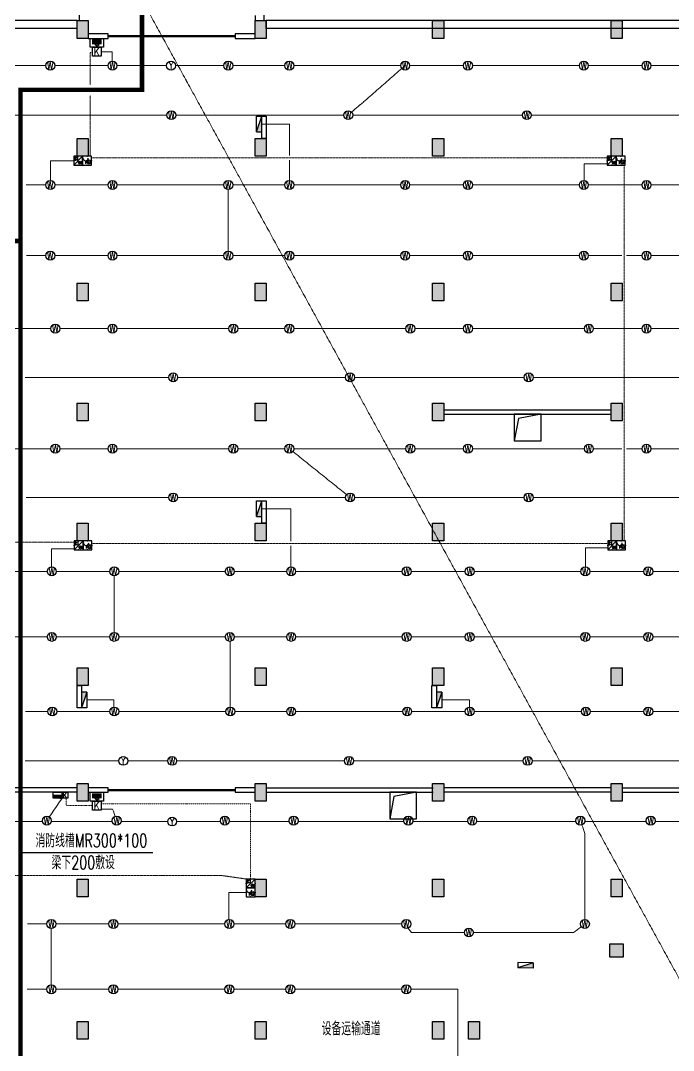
# Model space of a CAD drawing. Extents: x -1348811 to 123514, y -640545 to 749356.
# Drawn here: x -533342 to -504003, y -541123 to -494816 of the extents above; entities that cross this region are included whole.
import ezdxf
from ezdxf.enums import TextEntityAlignment as Align

# ---------------------------------------------------------------- set-up
doc = ezdxf.new("R2010")
doc.units = 0
doc.header["$LTSCALE"] = 10
doc.header["$MEASUREMENT"] = 0
for name, pattern in [('ACAD_ISO11W100', [33.5, 12, -3, 12, -3, 0.5, -3]), ('DASH', [0.35, 0.25, -0.1]), ('DASHDOT', [25.4, 12.7, -6.35, 0, -6.35]), ('DASHED', [0.75, 0.5, -0.25]), ('常规', [20, 10, 0, 10])]:
    doc.linetypes.add(name, pattern=pattern)
doc.layers.get('0').update_dxf_attribs({"linetype": 'CONTINUOUS'})
for name, color, linetype in [('COLU', 1, 'CONTINUOUS'), ('COLU_HATCH', 252, 'CONTINUOUS'), ('jlq', 1, 'CONTINUOUS'), ('JPS-WALL', 7, 'CONTINUOUS'), ('JPS-XHS', 7, 'CONTINUOUS'), ('RD-equip', 3, 'CONTINUOUS'), ('RD-Text', 4, 'CONTINUOUS'), ('TEXT', 7, 'CONTINUOUS'), ('wall', 8, 'CONTINUOUS'), ('WINDOW', 4, 'CONTINUOUS'), ('排水设施', 163, 'CONTINUOUS')]:
    doc.layers.add(name, color=color, linetype=linetype)
doc.layers.add('RD-Line', color=2, linetype='常规', lineweight=0)
doc.styles.add('FS1', font='txt4.shx', dxfattribs={"width": 0.8, "bigfont": 'fstxt.shx'})
doc.styles.add('FS2', font='tjromans.shx', dxfattribs={"width": 0.8, "bigfont": 'tjhztxt.shx'})
doc.styles.get("Standard").update_dxf_attribs({"font": 'GBENOR', "bigfont": 'GBCBIG'})

# ---------------------------------------------------------------- blocks, each defined once
blk = doc.blocks.new('A$C00D673E7')
at = {"layer": '排水设施'}
blk.add_lwpolyline([(0, 0), (1200, 0), (1200, 1200), (0, 1200)], close=True, dxfattribs=at)
blk.add_lwpolyline([(1200, 1200), (189, 1005), (0, 0)], dxfattribs=at)
blk = doc.blocks.new('WG')
at = {"layer": 'RD-equip'}
blk.add_circle((0, 0), 200, dxfattribs=at)
at = {"layer": 'RD-equip', "color": 4, "style": 'FS1', "width": 0.8}
blk.add_attdef('消防', text='', height=360, dxfattribs=at).set_placement((0, 0), align=Align.MIDDLE)
blk = doc.blocks.new('WWWW')
at = {"layer": 'RD-equip'}
blk.add_blockref('WG', (0, 0), dxfattribs=at).add_auto_attribs({'消防': 'W'})
blk = doc.blocks.new('yy')
at = {"layer": 'RD-equip'}
blk.add_circle((0, 0), 200, dxfattribs=at)
at = {"layer": 'RD-equip', "color": 4, "style": 'FS1', "width": 0.8}
blk.add_attdef('Y', text='', height=360, dxfattribs=at).set_placement((0, 0), align=Align.MIDDLE)
blk = doc.blocks.new('YYYY')
at = {"layer": 'RD-equip'}
blk.add_blockref('yy', (0, 0), dxfattribs=at).add_auto_attribs({'Y': 'Y'})
blk = doc.blocks.new('FHJL')
at = {"layer": 'RD-equip', "color": 4}
for p, q in [((-212, 331), (210, 331)), ((-212, 274), (210, 274)), ((-212, 221), (210, 221)), ((-212, 168), (210, 168)), ((-97, 120), (-31, 120)), ((0, 43), (-97, 120)), ((-31, 120), (-31, 293)), ((0, 43), (97, 120)), ((31, 120), (31, 293)), ((97, 120), (31, 120))]:
    blk.add_line(p, q, dxfattribs=at)
at = {"layer": 'RD-equip'}
blk.add_lwpolyline([(300, 400), (300, 0), (-300, 0), (-300, 400)], close=True, dxfattribs=at)
blk = doc.blocks.new('daadfadada')
at = {"layer": 'RD-equip'}
blk.add_lwpolyline([(-300, 600), (300, 600), (300, 0), (-300, 0)], close=True, dxfattribs=at)
at = {"layer": 'RD-equip', "color": 4, "style": 'FS1', "width": 0.8}
blk.add_attdef('M', text='', height=600, dxfattribs=at).set_placement((0, 300), align=Align.MIDDLE)
blk = doc.blocks.new('$equip$00001636')
for p, q in [((0.5, 0), (-0.5, 0)), ((0.5, 0), (-0.5, -1)), ((-0.5, 0), (-0.5, -1)), ((0.5, -1), (0.5, 0)), ((-0.5, -1), (0.5, -1)), ((-0.42, -0.13, 0), (-0.42, -0.43, 0)), ((-0.27, -0.13, 0), (-0.42, -0.13, 0)), ((-0.42, -0.43, 0), (-0.27, -0.43, 0)), ((-0.27, -0.18, 0), (-0.07, -0.08, 0)), ((-0.27, -0.43, 0), (-0.27, -0.13, 0)), ((-0.07, -0.48, 0), (-0.27, -0.38, 0)), ((-0.07, -0.08, 0), (-0.07, -0.48, 0)), ((0.11, -0.6), (0.34, -0.84)), ((0.11, -0.84), (0.34, -0.6))]:
    blk.add_line(p, q)
blk.add_circle((0.22, -0.72), 0.169)
for p in [(0, 0), (-0.5, -0.5), (0, -1), (0.5, -0.5)]:
    blk.add_point(p)
at = {"flags": 9}
blk.add_attdef('A', (0, 0), '', height=0.00002, dxfattribs=at)
blk.add_attdef('B', text='', height=0.4, dxfattribs=at).set_placement((0.88, -0.7), align=Align.MIDDLE_CENTER)
blk = doc.blocks.new('$equip$00001630')
for p, q in [((-0.5, 0), (-0.5, -1)), ((0.5, 0), (-0.5, 0)), ((0.5, -1), (0.5, 0)), ((-0.5, -1), (0.5, -1)), ((-0.17, -0.5), (-0.17, -0.85))]:
    blk.add_line(p, q)
for radius in [0.226, 0.113]:
    blk.add_circle((0.23, -0.64), radius)
blk.add_arc((-0.17, -0.2), 0.3, 180, 0)
for p in [(0, 0), (-0.5, -0.5), (0, -1), (0.5, -0.5)]:
    blk.add_point(p)
at = {"flags": 9}
blk.add_attdef('A', (0, 0), '', height=0.00002, dxfattribs=at)
blk.add_attdef('B', text='', height=0.4, dxfattribs=at).set_placement((0.88, -0.7), align=Align.MIDDLE_CENTER)
blk = doc.blocks.new('DXHS')
at = {"layer": 'JPS-XHS'}
blk.add_hatch(color=256, dxfattribs=at).paths.add_polyline_path([(-350, 240), (-350, 0), (350, 0)])
at = {"layer": 'JPS-XHS', "linetype": 'Continuous'}
for p, q in [((-350, 240), (-350, 0)), ((-350, 240), (350, 240)), ((-350, 0), (350, 0)), ((350, 240), (350, 0))]:
    blk.add_line(p, q, dxfattribs=at)
at = {"layer": 'JPS-XHS'}
blk.add_line((-350, 240), (350, 0), dxfattribs=at)

msp = doc.modelspace()

# ---------------------------------------------------------------- hatches: boundary and pattern name
at = {"layer": 'COLU_HATCH'}
for points in [[(-530803.4, -494816.4), (-530303.4, -494816.4), (-530303.4, -495616.4), (-530803.4, -495616.4)], [(-522803.4, -494816.4), (-522303.4, -494816.4), (-522303.4, -495616.4), (-522803.4, -495616.4)], [(-514826.1, -494816.4), (-514326.1, -494816.4), (-514326.1, -495616.4), (-514826.1, -495616.4)], [(-506803.4, -494816.4), (-506303.4, -494816.4), (-506303.4, -495616.4), (-506803.4, -495616.4)], [(-530803.4, -500116.4), (-530303.4, -500116.4), (-530303.4, -500916.4), (-530803.4, -500916.4)], [(-522803.4, -500116.4), (-522303.4, -500116.4), (-522303.4, -500916.4), (-522803.4, -500916.4)], [(-514826.1, -500116.4), (-514326.1, -500116.4), (-514326.1, -500916.4), (-514826.1, -500916.4)], [(-506803.4, -500116.4), (-506303.4, -500116.4), (-506303.4, -500916.4), (-506803.4, -500916.4)], [(-530803.4, -506616.4), (-530303.4, -506616.4), (-530303.4, -507416.4), (-530803.4, -507416.4)], [(-522803.4, -506616.4), (-522303.4, -506616.4), (-522303.4, -507416.4), (-522803.4, -507416.4)], [(-514826.1, -506616.4), (-514326.1, -506616.4), (-514326.1, -507416.4), (-514826.1, -507416.4)], [(-506803.4, -506616.4), (-506303.4, -506616.4), (-506303.4, -507416.4), (-506803.4, -507416.4)], [(-530803.4, -512016.4), (-530303.4, -512016.4), (-530303.4, -512816.4), (-530803.4, -512816.4)], [(-522803.4, -512016.4), (-522303.4, -512016.4), (-522303.4, -512816.4), (-522803.4, -512816.4)], [(-514826.1, -512016.4), (-514326.1, -512016.4), (-514326.1, -512816.4), (-514826.1, -512816.4)], [(-506803.4, -512016.4), (-506303.4, -512016.4), (-506303.4, -512816.4), (-506803.4, -512816.4)], [(-530803.4, -517416.4), (-530303.4, -517416.4), (-530303.4, -518216.4), (-530803.4, -518216.4)], [(-522803.4, -517416.4), (-522303.4, -517416.4), (-522303.4, -518216.4), (-522803.4, -518216.4)], [(-514826.1, -517416.4), (-514326.1, -517416.4), (-514326.1, -518216.4), (-514826.1, -518216.4)], [(-506803.4, -517416.4), (-506303.4, -517416.4), (-506303.4, -518216.4), (-506803.4, -518216.4)], [(-530803.4, -523916.4), (-530303.4, -523916.4), (-530303.4, -524716.4), (-530803.4, -524716.4)], [(-522803.4, -523916.4), (-522303.4, -523916.4), (-522303.4, -524716.4), (-522803.4, -524716.4)], [(-514826.1, -523916.4), (-514326.1, -523916.4), (-514326.1, -524716.4), (-514826.1, -524716.4)], [(-506803.4, -523916.4), (-506303.4, -523916.4), (-506303.4, -524716.4), (-506803.4, -524716.4)], [(-530803.4, -529116.4), (-530303.4, -529116.4), (-530303.4, -529916.4), (-530803.4, -529916.4)], [(-522803.4, -529116.4), (-522303.4, -529116.4), (-522303.4, -529916.4), (-522803.4, -529916.4)], [(-514826.1, -529116.4), (-514326.1, -529116.4), (-514326.1, -529916.4), (-514826.1, -529916.4)], [(-506803.4, -529116.4), (-506303.4, -529116.4), (-506303.4, -529916.4), (-506803.4, -529916.4)], [(-530803.4, -533416.4), (-530303.4, -533416.4), (-530303.4, -534216.4), (-530803.4, -534216.4)], [(-522803.4, -533416.4), (-522303.4, -533416.4), (-522303.4, -534216.4), (-522803.4, -534216.4)], [(-514826.1, -533416.4), (-514326.1, -533416.4), (-514326.1, -534216.4), (-514826.1, -534216.4)], [(-506803.4, -533416.4), (-506303.4, -533416.4), (-506303.4, -534216.4), (-506803.4, -534216.4)], [(-506853.4, -536331.1), (-506253.4, -536331.1), (-506253.4, -536931.1), (-506853.4, -536931.1)], [(-530803.4, -539816.4), (-530303.4, -539816.4), (-530303.4, -540616.4), (-530803.4, -540616.4)], [(-522803.4, -539816.4), (-522303.4, -539816.4), (-522303.4, -540616.4), (-522803.4, -540616.4)], [(-514826.1, -539816.4), (-514326.1, -539816.4), (-514326.1, -540616.4), (-514826.1, -540616.4)], [(-513211.4, -539821.1), (-512711.4, -539821.1), (-512711.4, -540621.1), (-513211.4, -540621.1)]]:
    msp.add_hatch(color=256, dxfattribs=at).paths.add_polyline_path(points)

# ---------------------------------------------------------------- linework, layer by layer
at = {"layer": 'COLU'}
for points in [[(-530803.4, -494816.4), (-530303.4, -494816.4), (-530303.4, -495616.4), (-530803.4, -495616.4)], [(-522803.4, -494816.4), (-522303.4, -494816.4), (-522303.4, -495616.4), (-522803.4, -495616.4)], [(-514826.1, -494816.4), (-514326.1, -494816.4), (-514326.1, -495616.4), (-514826.1, -495616.4)], [(-506803.4, -494816.4), (-506303.4, -494816.4), (-506303.4, -495616.4), (-506803.4, -495616.4)], [(-530803.4, -500116.4), (-530303.4, -500116.4), (-530303.4, -500916.4), (-530803.4, -500916.4)], [(-522803.4, -500116.4), (-522303.4, -500116.4), (-522303.4, -500916.4), (-522803.4, -500916.4)], [(-514826.1, -500116.4), (-514326.1, -500116.4), (-514326.1, -500916.4), (-514826.1, -500916.4)], [(-506803.4, -500116.4), (-506303.4, -500116.4), (-506303.4, -500916.4), (-506803.4, -500916.4)], [(-530803.4, -506616.4), (-530303.4, -506616.4), (-530303.4, -507416.4), (-530803.4, -507416.4)], [(-522803.4, -506616.4), (-522303.4, -506616.4), (-522303.4, -507416.4), (-522803.4, -507416.4)], [(-514826.1, -506616.4), (-514326.1, -506616.4), (-514326.1, -507416.4), (-514826.1, -507416.4)], [(-506803.4, -506616.4), (-506303.4, -506616.4), (-506303.4, -507416.4), (-506803.4, -507416.4)], [(-530803.4, -512016.4), (-530303.4, -512016.4), (-530303.4, -512816.4), (-530803.4, -512816.4)], [(-522803.4, -512016.4), (-522303.4, -512016.4), (-522303.4, -512816.4), (-522803.4, -512816.4)], [(-514826.1, -512016.4), (-514326.1, -512016.4), (-514326.1, -512816.4), (-514826.1, -512816.4)], [(-506803.4, -512016.4), (-506303.4, -512016.4), (-506303.4, -512816.4), (-506803.4, -512816.4)], [(-530803.4, -517416.4), (-530303.4, -517416.4), (-530303.4, -518216.4), (-530803.4, -518216.4)], [(-522803.4, -517416.4), (-522303.4, -517416.4), (-522303.4, -518216.4), (-522803.4, -518216.4)], [(-514826.1, -517416.4), (-514326.1, -517416.4), (-514326.1, -518216.4), (-514826.1, -518216.4)], [(-506803.4, -517416.4), (-506303.4, -517416.4), (-506303.4, -518216.4), (-506803.4, -518216.4)], [(-530803.4, -523916.4), (-530303.4, -523916.4), (-530303.4, -524716.4), (-530803.4, -524716.4)], [(-522803.4, -523916.4), (-522303.4, -523916.4), (-522303.4, -524716.4), (-522803.4, -524716.4)], [(-514826.1, -523916.4), (-514326.1, -523916.4), (-514326.1, -524716.4), (-514826.1, -524716.4)], [(-506803.4, -523916.4), (-506303.4, -523916.4), (-506303.4, -524716.4), (-506803.4, -524716.4)], [(-530803.4, -529116.4), (-530303.4, -529116.4), (-530303.4, -529916.4), (-530803.4, -529916.4)], [(-522803.4, -529116.4), (-522303.4, -529116.4), (-522303.4, -529916.4), (-522803.4, -529916.4)], [(-514826.1, -529116.4), (-514326.1, -529116.4), (-514326.1, -529916.4), (-514826.1, -529916.4)], [(-506803.4, -529116.4), (-506303.4, -529116.4), (-506303.4, -529916.4), (-506803.4, -529916.4)], [(-530803.4, -533416.4), (-530303.4, -533416.4), (-530303.4, -534216.4), (-530803.4, -534216.4)], [(-522803.4, -533416.4), (-522303.4, -533416.4), (-522303.4, -534216.4), (-522803.4, -534216.4)], [(-514826.1, -533416.4), (-514326.1, -533416.4), (-514326.1, -534216.4), (-514826.1, -534216.4)], [(-506803.4, -533416.4), (-506303.4, -533416.4), (-506303.4, -534216.4), (-506803.4, -534216.4)], [(-506853.4, -536331.1), (-506253.4, -536331.1), (-506253.4, -536931.1), (-506853.4, -536931.1)], [(-530803.4, -539816.4), (-530303.4, -539816.4), (-530303.4, -540616.4), (-530803.4, -540616.4)], [(-522803.4, -539816.4), (-522303.4, -539816.4), (-522303.4, -540616.4), (-522803.4, -540616.4)], [(-514826.1, -539816.4), (-514326.1, -539816.4), (-514326.1, -540616.4), (-514826.1, -540616.4)], [(-513211.4, -539821.1), (-512711.4, -539821.1), (-512711.4, -540621.1), (-513211.4, -540621.1)]]:
    msp.add_lwpolyline(points, close=True, dxfattribs=at)
at = {"layer": 'jlq'}
for p, q in [((-530703.4, -494441.4), (-530703.4, -494816.4)), ((-522403.4, -494441.4), (-522403.4, -494816.4)), ((-530803.4, -494816.4), (-594753.4, -494816.4)), ((-530803.4, -495166.4), (-530803.4, -494816.4)), ((-522803.4, -494591.4), (-522803.4, -494816.4)), ((-498353.4, -494816.4), (-522303.4, -494816.4)), ((-522303.4, -495166.4), (-522303.4, -494816.4)), ((-530803.4, -495166.4), (-594403.4, -495166.4)), ((-498703.4, -495166.4), (-522303.4, -495166.4))]:
    msp.add_line(p, q, dxfattribs=at)
at = {"layer": 'JPS-WALL'}
for points in [[(-522303.4, -499116.4), (-522303.4, -500116.4), (-522503.4, -500116.4), (-522503.4, -499116.4)], [(-522303.4, -516416.4), (-522303.4, -517416.4), (-522503.4, -517416.4), (-522503.4, -516416.4)], [(-530603.4, -524716.4), (-530603.4, -525716.4), (-530803.4, -525716.4), (-530803.4, -524716.4)], [(-514653.4, -524716.4), (-514653.4, -525716.4), (-514853.4, -525716.4), (-514853.4, -524716.4)]]:
    msp.add_lwpolyline(points, close=True, dxfattribs=at)
at = {"layer": 'RD-equip', "color": 4}
for p, q in [((-531876.8, -529651), (-531875.3, -529649.4)), ((-531876.8, -529665.9), (-531860.3, -529649.4)), ((-531876.8, -529680.8), (-531845.4, -529649.4)), ((-531876.8, -529695.8), (-531830.5, -529649.4)), ((-531876.8, -529710.7), (-531815.5, -529649.4)), ((-531876.8, -529725.6), (-531800.6, -529649.4)), ((-531876.8, -529740.6), (-531785.7, -529649.4)), ((-531876.8, -529755.5), (-531770.8, -529649.4)), ((-531876.8, -529770.4), (-531755.8, -529649.4)), ((-531873.9, -529782.4), (-531740.9, -529649.4)), ((-531859, -529782.4), (-531726, -529649.4)), ((-531844, -529782.4), (-531711, -529649.4)), ((-531829.1, -529782.4), (-531696.1, -529649.4)), ((-531814.2, -529782.4), (-531681.2, -529649.4)), ((-531799.2, -529782.4), (-531666.2, -529649.4)), ((-531784.3, -529782.4), (-531651.3, -529649.4)), ((-531769.4, -529782.4), (-531636.4, -529649.4)), ((-531754.5, -529782.4), (-531621.5, -529649.4)), ((-531739.5, -529782.4), (-531606.5, -529649.4)), ((-531724.6, -529782.4), (-531591.6, -529649.4)), ((-531709.7, -529782.4), (-531576.7, -529649.4)), ((-531694.7, -529782.4), (-531561.7, -529649.4)), ((-531679.8, -529782.4), (-531546.8, -529649.4)), ((-531664.9, -529782.4), (-531531.9, -529649.4)), ((-531649.9, -529782.4), (-531516.9, -529649.4)), ((-531635, -529782.4), (-531502, -529649.4)), ((-531620.1, -529782.4), (-531487.1, -529649.4)), ((-531605.2, -529782.4), (-531478.1, -529655.4)), ((-531590.2, -529782.4), (-531478.1, -529670.3)), ((-531575.3, -529782.4), (-531478.1, -529685.2)), ((-531560.4, -529782.4), (-531478.1, -529700.2)), ((-531545.4, -529782.4), (-531478.1, -529715.1)), ((-531530.5, -529782.4), (-531478.1, -529730)), ((-531515.6, -529782.4), (-531478.1, -529745)), ((-531500.7, -529782.4), (-531478.1, -529759.9)), ((-531485.7, -529782.4), (-531478.1, -529774.8))]:
    msp.add_line(p, q, dxfattribs=at)
at = {"layer": 'RD-equip'}
for points in [[(-531876.8, -529516.4), (-531478.1, -529516.4), (-531478.1, -529782.4), (-531876.8, -529782.4)], [(-531478.1, -529515.7), (-531217.7, -529515.7), (-531217.7, -529782.4), (-531478.1, -529782.4)]]:
    msp.add_lwpolyline(points, close=True, dxfattribs=at)
at = {"layer": 'RD-Line'}
for p, q in [((-608888.9, -346232.8), (-456497.3, -624013.4)), ((-529715.2, -496216.4), (-529223.1, -496216.4)), ((-529223.1, -496642), (-529223.1, -496216.4)), ((-533608, -496841.7), (-532207.9, -496841.7)), ((-531807.9, -496841.7), (-530116.7, -496841.7)), ((-530116.7, -496841.7), (-529413.8, -496841.7)), ((-529013.8, -496841.7), (-526782.3, -496841.7)), ((-526382.3, -496841.7), (-524207.9, -496841.7)), ((-523807.9, -496841.7), (-521463.8, -496841.7)), ((-521063.8, -496841.7), (-516257.9, -496841.7)), ((-518465.8, -498936.8), (-516057.9, -496841.7)), ((-515857.9, -496841.7), (-513436.6, -496841.7)), ((-513036.6, -496841.7), (-508230.6, -496841.7)), ((-507830.6, -496841.7), (-505413.8, -496841.7)), ((-505013.8, -496841.7), (-500207.9, -496841.7)), ((-526766.7, -499068), (-534366.7, -499068)), ((-518816.7, -499068), (-526366.7, -499068)), ((-510789.4, -499068), (-518416.7, -499068)), ((-502566.7, -499068), (-510389.4, -499068)), ((-522503.4, -499466.4), (-521258.5, -499466.4)), ((-521258.5, -500889.9), (-521258.5, -499466.4)), ((-530953.4, -501116.4), (-532002, -501116.4)), ((-532002, -502009.1), (-532002, -501116.4)), ((-521258.5, -502009.1), (-521258.5, -501089.9)), ((-506972.4, -501260.7), (-508008.9, -501260.7)), ((-508008.9, -502010.2), (-508008.9, -501260.7)), ((-533086.7, -502209), (-532207.9, -502209)), ((-531807.9, -502209), (-529413.8, -502209)), ((-529013.8, -502209), (-524207.9, -502209)), ((-524010.1, -505184.4), (-524010.1, -502409)), ((-523807.9, -502209), (-521463.8, -502209)), ((-521063.8, -502209), (-516257.9, -502209)), ((-515857.9, -502209), (-513436.6, -502209)), ((-513036.6, -502209), (-508230.6, -502209)), ((-507830.6, -502209), (-505413.8, -502209)), ((-505013.8, -502209), (-500207.9, -502209)), ((-533074.6, -505384.3), (-532207.9, -505384.3)), ((-531807.9, -505384.3), (-529413.8, -505384.3)), ((-529013.8, -505384.3), (-524207.9, -505384.3)), ((-523807.9, -505384.3), (-521463.8, -505384.3)), ((-521063.8, -505384.3), (-516257.9, -505384.3)), ((-515857.9, -505384.3), (-513436.6, -505384.3)), ((-513036.6, -505384.3), (-508230.6, -505384.3)), ((-507830.6, -505384.3), (-506314.5, -505384.3)), ((-506114.5, -505384.3), (-505413.8, -505384.3)), ((-505013.8, -505384.3), (-500207.9, -505384.3)), ((-531979.7, -508666.8), (-537013.8, -508666.8)), ((-529413.8, -508666.8), (-531579.7, -508666.8)), ((-523979.7, -508666.8), (-529013.8, -508666.8)), ((-521463.8, -508666.8), (-523579.7, -508666.8)), ((-516029.7, -508666.8), (-521063.8, -508666.8)), ((-513436.6, -508666.8), (-515629.7, -508666.8)), ((-508002.4, -508666.8), (-513036.6, -508666.8)), ((-505413.8, -508666.8), (-507602.4, -508666.8)), ((-499979.7, -508666.8), (-505013.8, -508666.8)), ((-533131.1, -510858.9), (-526683.7, -510858.9)), ((-526283.7, -510858.9), (-518733.7, -510858.9)), ((-518333.7, -510858.9), (-510706.5, -510858.9)), ((-510306.5, -510858.9), (-502683.7, -510858.9)), ((-537013.8, -514066.8), (-531979.7, -514066.8)), ((-531579.7, -514066.8), (-529413.8, -514066.8)), ((-529013.8, -514066.8), (-523979.7, -514066.8)), ((-523579.7, -514066.8), (-521463.8, -514066.8)), ((-521107.9, -514192), (-518689.7, -516133.7)), ((-521063.8, -514066.8), (-516029.7, -514066.8)), ((-515629.7, -514066.8), (-513436.6, -514066.8)), ((-513036.6, -514066.8), (-508002.4, -514066.8)), ((-507602.4, -514066.8), (-506314.5, -514066.8)), ((-506114.5, -514066.8), (-505413.8, -514066.8)), ((-505013.8, -514066.8), (-499979.7, -514066.8)), ((-526683.7, -516258.9), (-533093.6, -516258.9)), ((-518733.7, -516258.9), (-526283.7, -516258.9)), ((-510706.5, -516258.9), (-518333.7, -516258.9)), ((-502683.7, -516258.9), (-510306.5, -516258.9)), ((-522503.4, -516766.4), (-521191.3, -516766.4)), ((-521191.3, -518228.9), (-521191.3, -516766.4)), ((-530934.3, -518573.2), (-531951.6, -518573.2)), ((-531951.6, -519385.7), (-531951.6, -518573.2)), ((-521191.3, -519385.5), (-521191.3, -518428.9)), ((-506953.4, -518531.7), (-507956.7, -518531.7)), ((-507956.7, -519385.5), (-507956.7, -518531.7)), ((-536932.8, -519585.4), (-532140.7, -519585.4)), ((-531740.7, -519585.4), (-529332.8, -519585.4)), ((-529136.2, -522329.5), (-529136.2, -519785.3)), ((-528932.8, -519585.4), (-524140.7, -519585.4)), ((-523740.7, -519585.4), (-521382.8, -519585.4)), ((-520982.8, -519585.4), (-516190.7, -519585.4)), ((-515790.7, -519585.4), (-513355.6, -519585.4)), ((-512955.6, -519585.4), (-508163.5, -519585.4)), ((-507763.5, -519585.4), (-505332.8, -519585.4)), ((-504932.8, -519585.4), (-500140.7, -519585.4)), ((-536932.8, -522529.4), (-532140.7, -522529.4)), ((-531740.7, -522529.4), (-529332.8, -522529.4)), ((-528932.8, -522529.4), (-524140.7, -522529.4)), ((-523915.9, -525684.2), (-523915.9, -522727.9)), ((-523740.7, -522529.4), (-521382.8, -522529.4)), ((-520982.8, -522529.4), (-516190.7, -522529.4)), ((-515790.7, -522529.4), (-513355.6, -522529.4)), ((-512955.6, -522529.4), (-508163.5, -522529.4)), ((-507763.5, -522529.4), (-505332.8, -522529.4)), ((-504932.8, -522529.4), (-500140.7, -522529.4)), ((-530363.4, -525366.4), (-529144.5, -525366.4)), ((-529144.5, -525684.5), (-529144.5, -525366.4)), ((-514413.4, -525366.4), (-513169.9, -525366.4)), ((-513169.9, -525684.7), (-513169.9, -525366.4)), ((-533117.8, -525884.2), (-532116.5, -525884.2)), ((-531716.5, -525884.2), (-529332.8, -525884.2)), ((-528932.8, -525884.2), (-524116.5, -525884.2)), ((-523716.5, -525884.2), (-521382.8, -525884.2)), ((-520982.8, -525884.2), (-516166.5, -525884.2)), ((-515766.5, -525884.2), (-513355.6, -525884.2)), ((-512955.6, -525884.2), (-508139.2, -525884.2)), ((-507739.2, -525884.2), (-505332.8, -525884.2)), ((-504932.8, -525884.2), (-500116.5, -525884.2)), ((-528928.1, -528103.7), (-533139.1, -528103.7)), ((-526729.2, -528103.7), (-528528.1, -528103.7)), ((-518779.2, -528103.7), (-526329.2, -528103.7)), ((-510752, -528103.7), (-518379.2, -528103.7)), ((-502529.2, -528103.7), (-510352, -528103.7)), ((-531478.1, -529782.4), (-532050.4, -530626.1)), ((-529715.2, -530277.7), (-529205.4, -530277.7)), ((-529205.4, -530277.7), (-529089.7, -530603.2)), ((-536826.7, -530831.6), (-532358.7, -530831.6)), ((-531966.8, -530831.6), (-529218.6, -530831.6)), ((-528826.7, -530831.6), (-526731.1, -530831.6)), ((-526331.1, -530831.6), (-524358.7, -530831.6)), ((-523966.8, -530831.6), (-521268.6, -530831.6)), ((-520876.7, -530831.6), (-516111.9, -530831.6)), ((-515720, -530831.6), (-513241.4, -530831.6)), ((-512849.4, -530831.6), (-508381.4, -530831.6)), ((-507980.7, -531374.5), (-508119.2, -530980.3)), ((-507989.5, -530831.6), (-505218.6, -530831.6)), ((-504826.7, -530831.6), (-500358.7, -530831.6)), ((-507980.7, -535239), (-507980.7, -531374.5)), ((-523203.4, -534016.4), (-523977.7, -534016.4)), ((-523977.7, -535239.9), (-523977.7, -534016.4)), ((-533030.6, -535439), (-532158, -535439)), ((-531970.5, -538176.3), (-531970.5, -535638.6)), ((-531758, -535439), (-529371.3, -535439)), ((-528971.3, -535439), (-524158, -535439)), ((-523758, -535439), (-521421.3, -535439)), ((-521021.3, -535439), (-516208, -535439)), ((-515770.6, -535822.2), (-515929.9, -535623.1)), ((-508488.5, -535822.9), (-508140.3, -535559.6)), ((-513394, -535822.2), (-515770.6, -535822.2)), ((-512994, -535822.9), (-508488.5, -535822.9)), ((-533050.1, -538375.9), (-532158, -538375.9)), ((-531758, -538375.9), (-529371.3, -538375.9)), ((-528971.3, -538375.9), (-524158, -538375.9)), ((-523758, -538375.9), (-521421.3, -538375.9)), ((-521021.3, -538375.9), (-516208, -538375.9)), ((-515808, -538375.9), (-513693.1, -538375.9)), ((-513693.1, -541625.7), (-513693.1, -538375.9))]:
    msp.add_line(p, q, dxfattribs=at)
at = {"layer": 'RD-Line', "color": 1, "linetype": 'DASHDOT', "ltscale": 0.05}
for p, q in [((-530115.2, -496257.5), (-530216.7, -496257.5)), ((-529715.2, -530034.9), (-523003.4, -530034.9)), ((-523003.4, -533416.4), (-523003.4, -530034.9))]:
    msp.add_line(p, q, dxfattribs=at)
at = {"layer": 'RD-Line', "color": 1, "linetype": 'DASHDOT', "ltscale": 0.04}
for p, q in [((-530216.7, -497703.3), (-530216.7, -496257.5)), ((-530216.7, -500916.4), (-530216.7, -498189.3))]:
    msp.add_line(p, q, dxfattribs=at)
at = {"layer": 'RD-Line', "color": 1, "linetype": 'ACAD_ISO11W100', "ltscale": 0.05}
for p, q in [((-506972.4, -500989.9), (-530153.4, -500989.9)), ((-506214.5, -518216.4), (-506214.5, -501316.4)), ((-530934.3, -518263), (-549692.9, -518263)), ((-530134.3, -518328.9), (-506953.4, -518328.9)), ((-537722.1, -533253.9), (-524341.2, -533253.9)), ((-524341.2, -533253.9), (-523203.4, -533416.4))]:
    msp.add_line(p, q, dxfattribs=at)
at = {"layer": 'RD-Line', "color": 1, "linetype": 'DASHDOT', "ltscale": 0.018}
for p in [(-531291.1, -529782.4), (-530115.2, -530116.4)]:
    msp.add_line(p, (-531291.1, -530116.4), dxfattribs=at)
at = {"layer": 'RD-Line', "linetype": 'DASHED', "ltscale": 0.8, "const_width": 200}
for points in [[(-593857.2, -602852.8), (-593857.2, -584767.5), (-533341.7, -584767.5), (-533341.7, -497934.3), (-527884.8, -497934.3), (-527884.8, -388234.7)], [(-533341.7, -504728.9), (-584990.9, -504728.9)]]:
    msp.add_lwpolyline(points, dxfattribs=at)
at = {"layer": 'RD-Text'}
msp.add_line((-533341.7, -532229.2), (-527404.3, -532229.2), dxfattribs=at)
at = {"layer": 'wall', "linetype": 'ByBlock'}
for p, q in [((-529403.4, -495416.4), (-530303.4, -495416.4)), ((-529403.4, -495616.4), (-529403.4, -495416.4)), ((-522803.4, -495416.4), (-523703.4, -495416.4)), ((-523703.4, -495416.4), (-523703.4, -495616.4)), ((-530303.4, -495616.4), (-529403.4, -495616.4)), ((-523703.4, -495616.4), (-522803.4, -495616.4)), ((-530803.4, -529316.4), (-538303.4, -529316.4)), ((-530803.4, -529516.4), (-538303.4, -529516.4)), ((-529403.4, -529316.4), (-530303.4, -529316.4)), ((-530303.4, -529516.4), (-529403.4, -529516.4)), ((-529403.4, -529516.4), (-529403.4, -529316.4)), ((-522803.4, -529316.4), (-523703.4, -529316.4)), ((-523703.4, -529316.4), (-523703.4, -529516.4)), ((-523703.4, -529516.4), (-522803.4, -529516.4)), ((-522303.4, -529316.4), (-514803.4, -529316.4)), ((-522303.4, -529516.4), (-514803.4, -529516.4)), ((-506803.4, -529316.4), (-514326.1, -529316.4)), ((-506803.4, -529516.4), (-514326.1, -529516.4)), ((-506303.4, -529316.4), (-498853.4, -529316.4)), ((-506303.4, -529516.4), (-498853.4, -529516.4))]:
    msp.add_line(p, q, dxfattribs=at)
at = {"layer": 'wall'}
for p, q in [((-514303.4, -512316.4), (-506803.4, -512316.4)), ((-514303.4, -512516.4), (-506803.4, -512516.4))]:
    msp.add_line(p, q, dxfattribs=at)
at = {"layer": 'WINDOW', "linetype": 'DASH', "ltscale": 2, "const_width": 100}
for points in [[(-523703.4, -495516.4), (-529403.4, -495516.4)], [(-523703.4, -529416.4), (-529403.4, -529416.4)]]:
    msp.add_lwpolyline(points, dxfattribs=at)

# ---------------------------------------------------------------- block references
at = {"layer": 'JPS-XHS'}
for p, rotation in [((-522503.4, -499466.4), 90), ((-522503.4, -516766.4), 90), ((-530603.4, -525366.4), 270), ((-514653.4, -525366.4), 270)]:
    msp.add_blockref('DXHS', p, dxfattribs=dict(at, rotation=rotation))
at = {"layer": 'JPS-XHS', "xscale": -1, "rotation": 359.829416400461}
msp.add_blockref('DXHS', (-510651.8, -537418.9), dxfattribs=at)
at = {"layer": 'RD-equip'}
for name, p, xscale, yscale, zscale in [('FHJL', (-529915.2, -496016.4), 1.000005000270903, 1.000005000038072, 1.000005), ('$equip$00001636', (-530753.4, -500916.4), 399.9743999999482, 399.9743999999482, 399.9744), ('$equip$00001630', (-530353.4, -500916.4), 399.9743999999482, 399.9743999999482, 399.9744000000001), ('$equip$00001636', (-506772.5, -500916.4), 399.9743999999482, 399.9743999999482, 399.9744), ('$equip$00001630', (-506372.5, -500916.4), 399.9743999999482, 399.9743999999482, 399.9744000000001), ('$equip$00001636', (-530734.3, -518216.4), 399.9743999999482, 399.9743999999482, 399.9744), ('$equip$00001630', (-530334.3, -518216.4), 399.9743999999482, 399.9743999999482, 399.9744000000001), ('$equip$00001636', (-506753.4, -518216.4), 399.9743999999482, 399.9743999999482, 399.9744), ('$equip$00001630', (-506353.4, -518216.4), 399.9743999999482, 399.9743999999482, 399.9744000000001), ('FHJL', (-529915.2, -529916.4), 1.000005000270903, 1.000005000038072, 1.000005), ('$equip$00001636', (-523003.4, -533416.4), 399.9743999999482, 399.9743999999482, 399.9744), ('$equip$00001630', (-523003.4, -533816.4), 399.9743999999482, 399.9743999999482, 399.9744000000001)]:
    msp.add_blockref(name, p, dxfattribs=dict(at, xscale=xscale, yscale=yscale, zscale=zscale))
at = {"layer": 'RD-equip', "xscale": 0.6666700001806021, "yscale": 0.6666699999477714, "zscale": 0.66667}
for p in [(-529915.2, -496416.4), (-529915.2, -530316.4)]:
    msp.add_blockref('daadfadada', p, dxfattribs=at).add_auto_attribs({'M': 'K'})
at = {"layer": 'RD-equip'}
for name, p in [('WWWW', (-532007.9, -496841.7)), ('WWWW', (-529213.8, -496841.7)), ('YYYY', (-526582.3, -496841.7)), ('WWWW', (-524007.9, -496841.7)), ('WWWW', (-521263.8, -496841.7)), ('WWWW', (-516057.9, -496841.7)), ('WWWW', (-513236.6, -496841.7)), ('WWWW', (-508030.6, -496841.7)), ('WWWW', (-505213.8, -496841.7)), ('WWWW', (-526566.7, -499068)), ('WWWW', (-518616.7, -499068)), ('WWWW', (-510589.4, -499068)), ('WWWW', (-532007.9, -502209)), ('WWWW', (-529213.8, -502209)), ('WWWW', (-524007.9, -502209)), ('WWWW', (-521263.8, -502209)), ('WWWW', (-516057.9, -502209)), ('WWWW', (-513236.6, -502209)), ('WWWW', (-508030.6, -502209)), ('WWWW', (-505213.8, -502209)), ('WWWW', (-532007.9, -505384.3)), ('WWWW', (-529213.8, -505384.3)), ('WWWW', (-524007.9, -505384.3)), ('WWWW', (-521263.8, -505384.3)), ('WWWW', (-516057.9, -505384.3)), ('WWWW', (-513236.6, -505384.3)), ('WWWW', (-508030.6, -505384.3)), ('WWWW', (-505213.8, -505384.3)), ('WWWW', (-531779.7, -508666.8)), ('WWWW', (-529213.8, -508666.8)), ('WWWW', (-523779.7, -508666.8)), ('WWWW', (-521263.8, -508666.8)), ('WWWW', (-515829.7, -508666.8)), ('WWWW', (-513236.6, -508666.8)), ('WWWW', (-507802.4, -508666.8)), ('WWWW', (-505213.8, -508666.8)), ('WWWW', (-526483.7, -510858.9)), ('WWWW', (-518533.7, -510858.9)), ('WWWW', (-510506.5, -510858.9)), ('WWWW', (-531779.7, -514066.8)), ('WWWW', (-529213.8, -514066.8)), ('WWWW', (-523779.7, -514066.8)), ('WWWW', (-521263.8, -514066.8)), ('WWWW', (-515829.7, -514066.8)), ('WWWW', (-513236.6, -514066.8)), ('WWWW', (-507802.4, -514066.8)), ('WWWW', (-505213.8, -514066.8)), ('WWWW', (-526483.7, -516258.9)), ('WWWW', (-518533.7, -516258.9)), ('WWWW', (-510506.5, -516258.9)), ('WWWW', (-531940.7, -519585.4)), ('WWWW', (-529132.8, -519585.4)), ('WWWW', (-523940.7, -519585.4)), ('WWWW', (-521182.8, -519585.4)), ('WWWW', (-515990.7, -519585.4)), ('WWWW', (-513155.6, -519585.4)), ('WWWW', (-507963.5, -519585.4)), ('WWWW', (-505132.8, -519585.4)), ('WWWW', (-531940.7, -522529.4)), ('WWWW', (-529132.8, -522529.4)), ('WWWW', (-523940.7, -522529.4)), ('WWWW', (-521182.8, -522529.4)), ('WWWW', (-515990.7, -522529.4)), ('WWWW', (-513155.6, -522529.4)), ('WWWW', (-507963.5, -522529.4)), ('WWWW', (-505132.8, -522529.4)), ('WWWW', (-531916.5, -525884.2)), ('WWWW', (-529132.8, -525884.2)), ('WWWW', (-523916.5, -525884.2)), ('WWWW', (-521182.8, -525884.2)), ('WWWW', (-515966.5, -525884.2)), ('WWWW', (-513155.6, -525884.2)), ('WWWW', (-507939.2, -525884.2)), ('WWWW', (-505132.8, -525884.2)), ('YYYY', (-528728.1, -528103.7)), ('WWWW', (-526529.2, -528103.7)), ('WWWW', (-518579.2, -528103.7)), ('WWWW', (-510552, -528103.7)), ('WWWW', (-532162.7, -530791.6)), ('WWWW', (-529022.6, -530791.6)), ('YYYY', (-526531.1, -530831.6)), ('WWWW', (-524162.7, -530791.6)), ('WWWW', (-521072.6, -530791.6)), ('WWWW', (-515915.9, -530791.6)), ('WWWW', (-513045.4, -530791.6)), ('WWWW', (-508185.5, -530791.6)), ('WWWW', (-505022.6, -530791.6)), ('WWWW', (-531958, -535439)), ('WWWW', (-529171.3, -535439)), ('WWWW', (-523958, -535439)), ('WWWW', (-521221.3, -535439)), ('WWWW', (-516008, -535439)), ('WWWW', (-507980.7, -535439)), ('WWWW', (-513194, -535822.4)), ('WWWW', (-531958, -538375.9)), ('WWWW', (-529171.3, -538375.9)), ('WWWW', (-523958, -538375.9)), ('WWWW', (-521221.3, -538375.9)), ('WWWW', (-516008, -538375.9))]:
    msp.add_blockref(name, p, dxfattribs=at)
at = {"layer": '排水设施'}
for p in [(-511153.4, -513716.4), (-516753.4, -530716.4)]:
    msp.add_blockref('A$C00D673E7', p, dxfattribs=at)

# ---------------------------------------------------------------- texts
at = {"layer": 'RD-equip', "color": 4, "style": 'FS1', "width": 0.8}
msp.add_attdef('K', text='K', height=260.4, dxfattribs=at).set_placement((-531347.9, -529652.2), align=Align.MIDDLE)
at = {"layer": 'RD-Text', "style": 'FS2', "width": 0.7}
for s, p in [('消防线槽MR300*100', (-532670.7, -531993.3)), ('梁下200敷设', (-531949.7, -532981.9))]:
    msp.add_text(s, height=600, rotation=0.16112, dxfattribs=at).set_placement(p)
at = {"layer": 'TEXT', "style": 'FS2', "width": 0.7}
msp.add_text('设备运输通道', height=600, rotation=0.16112, dxfattribs=at).set_placement((-519808, -540449.5))

doc.saveas('drawing.dxf')
